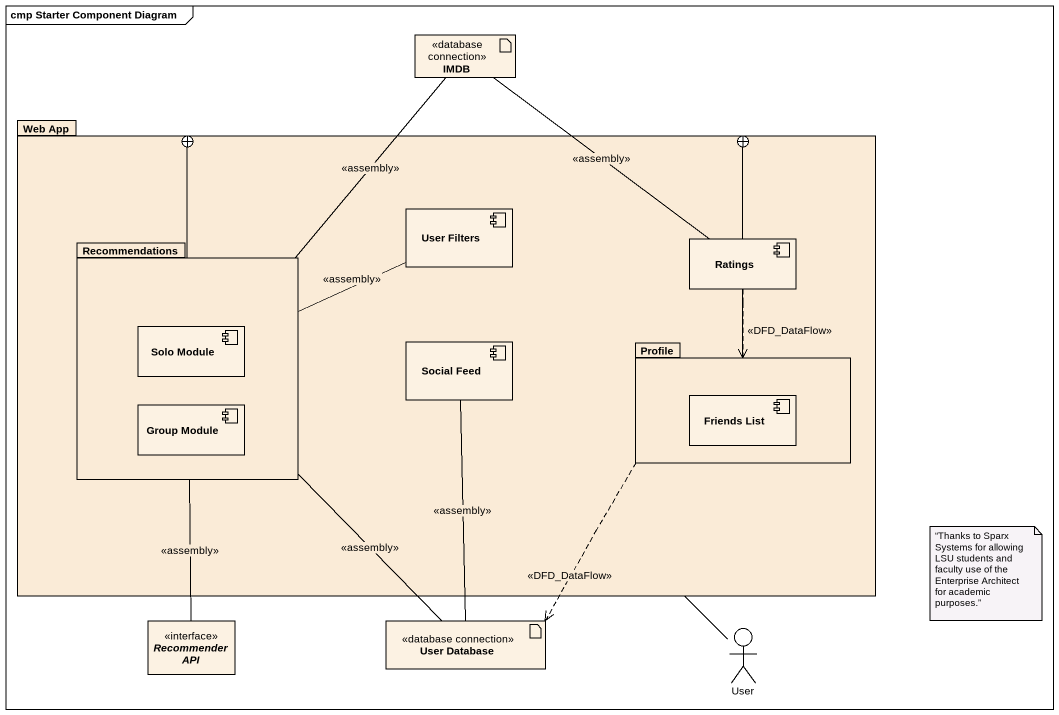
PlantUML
@startuml
mainframe cmp Starter Component Diagram
allowmixing
hide circle
hide empty members
artifact IMDB <<database connection>>
package "Web App" as Web_App #FAEBD7 {
  package Recommendations #FAEBD7 {
    component "Solo Module" as Solo_Module
    component "Group Module" as Group_Module
  }
  component "User Filters" as User_Filters
  component Ratings
  component "Social Feed" as Social_Feed
  package Profile #FAEBD7 {
    component "Friends List" as Friends_List
  }
}
interface "Recommender API" as Recommender_API
artifact "User Database" as User_Database <<database connection>>
actor User
IMDB -- Recommendations : <<assembly>>
IMDB -- Ratings : <<assembly>>
Recommendations -right-+ Web_App
Recommendations -right- User_Filters : <<assembly>>
Recommendations -- Recommender_API : <<assembly>>
Recommendations -- User_Database : <<assembly>>
Ratings ..> Profile : <<DFD_DataFlow>>
Social_Feed -- User_Database : <<assembly>>
Profile -left-+ Web_App
Profile ..> User_Database : <<DFD_DataFlow>>
User -up- Web_App
note as N1
  “Thanks to Sparx Systems for allowing LSU students and faculty use of the Enterprise Architect for academic purposes.”
end note
@enduml
